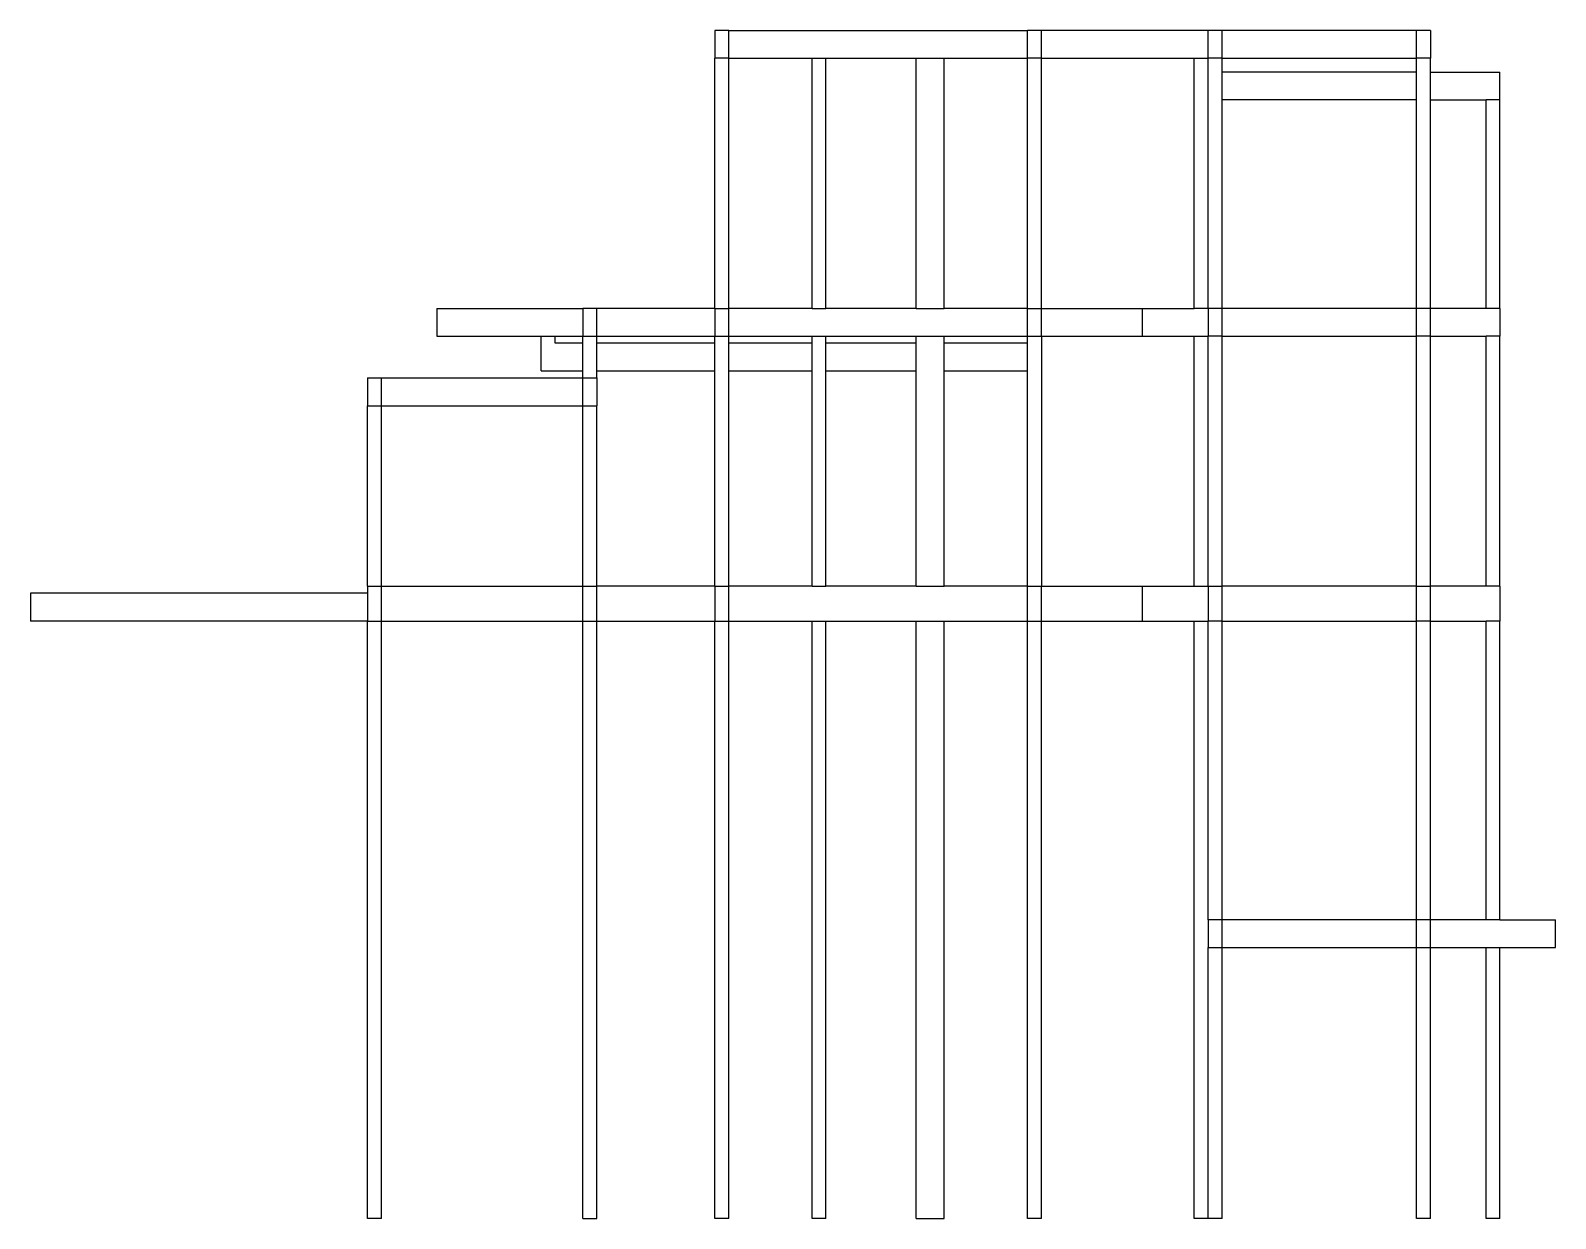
# Model space of a CAD drawing. Extents: x -11.4 to 10.5, y -8.8 to 8.3.
import ezdxf

# ---------------------------------------------------------------- set-up
doc = ezdxf.new("R2010")
doc.units = 0
doc.layers.get('0').update_dxf_attribs({"linetype": 'CONTINUOUS'})

msp = doc.modelspace()

# ---------------------------------------------------------------- linework, layer by layer
for p, q in [((-1.58, 8.341), (-1.58, 7.941)), ((-1.38, 8.341), (-1.58, 8.341)), ((-1.38, 7.941), (-1.38, 8.341)), ((-1.38, 8.341), (2.92, 8.341)), ((3.12, 8.341), (2.92, 8.341)), ((2.92, 7.941), (2.92, 8.341)), ((3.12, 7.941), (3.12, 8.341)), ((5.52, 8.341), (3.12, 8.341)), ((5.72, 8.341), (5.52, 8.341)), ((5.52, 7.941), (5.52, 8.341)), ((8.52, 8.341), (5.72, 8.341)), ((5.72, 7.941), (5.72, 8.341)), ((8.72, 8.341), (8.52, 8.341)), ((8.52, 7.941), (8.52, 8.341)), ((8.72, 8.341), (8.72, 7.941)), ((-1.38, 7.941), (-1.58, 7.941)), ((-1.58, 4.341), (-1.58, 7.941)), ((-1.38, 4.341), (-1.38, 7.941)), ((-1.38, 7.941), (-0.18, 7.941)), ((-0.18, 4.341), (-0.18, 7.941)), ((-0.18, 7.941), (0.02, 7.941)), ((0.02, 4.341), (0.02, 7.941)), ((0.02, 7.941), (1.32, 7.941)), ((1.32, 4.341), (1.32, 7.941)), ((1.32, 7.941), (1.72, 7.941)), ((1.72, 4.341), (1.72, 7.941)), ((1.72, 7.941), (2.92, 7.941)), ((3.12, 7.941), (2.92, 7.941)), ((2.92, 4.341), (2.92, 7.941)), ((3.12, 4.341), (3.12, 7.941)), ((3.12, 7.941), (5.32, 7.941)), ((5.32, 4.341), (5.32, 7.941)), ((5.32, 7.941), (5.52, 7.941)), ((5.72, 7.941), (5.52, 7.941)), ((5.52, 4.341), (5.52, 7.941)), ((5.72, 7.941), (8.52, 7.941)), ((5.72, 7.741), (5.72, 7.941)), ((8.72, 7.941), (8.52, 7.941)), ((8.52, 7.741), (8.52, 7.941)), ((8.72, 7.741), (8.72, 7.941)), ((8.52, 7.741), (5.72, 7.741)), ((5.72, 7.341), (5.72, 7.741)), ((8.52, 7.341), (8.52, 7.741)), ((8.72, 7.341), (8.72, 7.741)), ((8.72, 7.741), (9.72, 7.741)), ((9.72, 7.341), (9.72, 7.741)), ((8.52, 7.341), (5.72, 7.341)), ((5.72, 4.341), (5.72, 7.341)), ((8.52, 4.341), (8.52, 7.341)), ((8.72, 7.341), (9.52, 7.341)), ((8.72, 4.341), (8.72, 7.341)), ((9.52, 4.341), (9.52, 7.341)), ((9.72, 7.341), (9.52, 7.341)), ((9.72, 4.341), (9.72, 7.341)), ((-5.58, 4.341), (-5.58, 3.941)), ((-5.58, 4.341), (-3.48, 4.341)), ((-3.28, 4.341), (-3.48, 4.341)), ((-3.48, 4.341), (-3.48, 3.941)), ((-1.58, 4.341), (-3.28, 4.341)), ((-3.28, 3.941), (-3.28, 4.341)), ((-1.58, 4.341), (-1.58, 3.941)), ((-1.58, 4.341), (-1.38, 4.341)), ((-0.18, 4.341), (-1.38, 4.341)), ((-1.38, 3.941), (-1.38, 4.341)), ((-0.18, 4.341), (0.02, 4.341)), ((1.32, 4.341), (0.02, 4.341)), ((1.32, 4.341), (1.72, 4.341)), ((2.92, 4.341), (1.72, 4.341)), ((2.92, 4.341), (3.12, 4.341)), ((2.92, 3.941), (2.92, 4.341)), ((3.12, 3.941), (3.12, 4.341)), ((3.12, 4.341), (4.57, 4.341)), ((4.57, 4.341), (4.57, 3.941)), ((4.57, 4.341), (5.32, 4.341)), ((5.52, 4.341), (5.32, 4.341)), ((5.52, 4.341), (5.52, 3.941)), ((5.72, 4.341), (5.52, 4.341)), ((8.52, 4.341), (5.72, 4.341)), ((5.72, 3.941), (5.72, 4.341)), ((8.72, 4.341), (8.52, 4.341)), ((8.52, 3.941), (8.52, 4.341)), ((9.52, 4.341), (8.72, 4.341)), ((8.72, 3.941), (8.72, 4.341)), ((9.72, 4.341), (9.52, 4.341)), ((9.72, 4.341), (9.72, 3.941)), ((-5.58, 3.941), (-4.08, 3.941)), ((-4.08, 3.941), (-3.88, 3.941)), ((-4.08, 3.441), (-4.08, 3.941)), ((-3.88, 3.941), (-3.48, 3.941)), ((-3.88, 3.841), (-3.88, 3.941)), ((-3.48, 3.841), (-3.88, 3.841)), ((-3.48, 3.941), (-3.28, 3.941)), ((-3.48, 3.841), (-3.48, 3.941)), ((-3.48, 3.441), (-3.48, 3.841)), ((-3.28, 3.841), (-3.28, 3.941)), ((-3.28, 3.941), (-1.58, 3.941)), ((-1.58, 3.841), (-3.28, 3.841)), ((-3.28, 3.441), (-3.28, 3.841)), ((-1.58, 3.941), (-1.38, 3.941)), ((-1.58, 3.841), (-1.58, 3.941)), ((-1.58, 3.441), (-1.58, 3.841)), ((-1.38, 3.941), (-0.18, 3.941)), ((-1.38, 3.841), (-1.38, 3.941)), ((-0.18, 3.841), (-1.38, 3.841)), ((-1.38, 3.441), (-1.38, 3.841)), ((-0.18, 3.941), (0.02, 3.941)), ((-0.18, 3.841), (-0.18, 3.941)), ((-0.18, 3.441), (-0.18, 3.841)), ((0.02, 3.841), (0.02, 3.941)), ((0.02, 3.941), (1.32, 3.941)), ((1.32, 3.841), (0.02, 3.841)), ((0.02, 3.441), (0.02, 3.841)), ((1.32, 3.841), (1.32, 3.941)), ((1.32, 3.941), (1.72, 3.941)), ((1.32, 3.441), (1.32, 3.841)), ((1.72, 3.941), (2.92, 3.941)), ((1.72, 3.841), (1.72, 3.941)), ((2.92, 3.841), (1.72, 3.841)), ((1.72, 3.441), (1.72, 3.841)), ((2.92, 3.841), (2.92, 3.941)), ((2.92, 3.941), (3.12, 3.941)), ((2.92, 3.441), (2.92, 3.841)), ((3.12, 3.941), (3.12, 0.341)), ((3.12, 3.941), (4.57, 3.941)), ((4.57, 3.941), (5.32, 3.941)), ((5.32, 0.341), (5.32, 3.941)), ((5.32, 3.941), (5.52, 3.941)), ((5.72, 3.941), (5.52, 3.941)), ((5.52, 0.341), (5.52, 3.941)), ((5.72, 0.341), (5.72, 3.941)), ((5.72, 3.941), (8.52, 3.941)), ((8.72, 3.941), (8.52, 3.941)), ((8.52, 0.341), (8.52, 3.941)), ((8.72, 0.341), (8.72, 3.941)), ((8.72, 3.941), (9.52, 3.941)), ((9.52, 0.341), (9.52, 3.941)), ((9.72, 3.941), (9.52, 3.941)), ((9.72, 0.341), (9.72, 3.941)), ((-6.58, 3.341), (-6.58, 2.941)), ((-6.58, 3.341), (-6.38, 3.341)), ((-6.38, 3.341), (-3.48, 3.341)), ((-6.38, 2.941), (-6.38, 3.341)), ((-4.08, 3.441), (-3.48, 3.441)), ((-3.48, 3.341), (-3.48, 3.441)), ((-3.48, 3.341), (-3.28, 3.341)), ((-3.48, 2.941), (-3.48, 3.341)), ((-3.28, 3.441), (-1.58, 3.441)), ((-3.28, 3.341), (-3.28, 3.441)), ((-3.28, 3.341), (-3.28, 2.941)), ((-1.58, 0.341), (-1.58, 3.441)), ((-1.38, 3.441), (-0.18, 3.441)), ((-1.38, 0.341), (-1.38, 3.441)), ((-0.18, 0.341), (-0.18, 3.441)), ((0.02, 0.341), (0.02, 3.441)), ((0.02, 3.441), (1.32, 3.441)), ((1.32, 0.341), (1.32, 3.441)), ((1.72, 0.341), (1.72, 3.441)), ((1.72, 3.441), (2.92, 3.441)), ((2.92, 0.341), (2.92, 3.441)), ((-6.58, 2.941), (-6.38, 2.941)), ((-6.58, 0.341), (-6.58, 2.941)), ((-6.38, 2.941), (-3.48, 2.941)), ((-6.38, 0.341), (-6.38, 2.941)), ((-3.48, 2.941), (-3.28, 2.941)), ((-3.48, 0.341), (-3.48, 2.941)), ((-3.28, 0.341), (-3.28, 2.941)), ((-11.43, 0.241), (-11.43, -0.159)), ((-6.58, 0.241), (-11.43, 0.241)), ((-6.58, 0.341), (-6.58, 0.241)), ((-6.58, 0.341), (-6.38, 0.341)), ((-6.58, 0.241), (-6.58, -0.159)), ((-6.38, -0.159), (-6.38, 0.341)), ((-6.38, 0.341), (-3.48, 0.341)), ((-3.48, -0.159), (-3.48, 0.341)), ((-3.48, 0.341), (-3.28, 0.341)), ((-1.58, 0.341), (-3.28, 0.341)), ((-3.28, -0.159), (-3.28, 0.341)), ((-1.58, 0.341), (-1.58, -0.159)), ((-1.58, 0.341), (-1.38, 0.341)), ((-0.18, 0.341), (-1.38, 0.341)), ((-1.38, -0.159), (-1.38, 0.341)), ((-0.18, 0.341), (0.02, 0.341)), ((1.32, 0.341), (0.02, 0.341)), ((1.32, 0.341), (1.72, 0.341)), ((2.92, 0.341), (1.72, 0.341)), ((2.92, -0.159), (2.92, 0.341)), ((2.92, 0.341), (3.12, 0.341)), ((3.12, -0.159), (3.12, 0.341)), ((3.12, 0.341), (4.57, 0.341)), ((4.57, 0.341), (4.57, -0.159)), ((4.57, 0.341), (5.32, 0.341)), ((5.32, 0.341), (5.52, 0.341)), ((5.52, 0.341), (5.52, -0.159)), ((5.52, 0.341), (5.72, 0.341)), ((8.52, 0.341), (5.72, 0.341)), ((5.72, -0.159), (5.72, 0.341)), ((8.52, 0.341), (8.72, 0.341)), ((8.52, -0.159), (8.52, 0.341)), ((9.52, 0.341), (8.72, 0.341)), ((8.72, -0.159), (8.72, 0.341)), ((9.72, 0.341), (9.52, 0.341)), ((9.72, 0.341), (9.72, -0.159)), ((-6.58, -0.159), (-11.43, -0.159)), ((-6.58, -0.159), (-6.38, -0.159)), ((-6.58, -8.759), (-6.58, -0.159)), ((-6.38, -8.759), (-6.38, -0.159)), ((-6.38, -0.159), (-3.48, -0.159)), ((-3.48, -8.759), (-3.48, -0.159)), ((-3.48, -0.159), (-3.28, -0.159)), ((-3.28, -0.159), (-1.58, -0.159)), ((-3.28, -8.759), (-3.28, -0.159)), ((-1.58, -0.159), (-1.38, -0.159)), ((-1.58, -8.759), (-1.58, -0.159)), ((-1.38, -0.159), (-0.18, -0.159)), ((-1.38, -8.759), (-1.38, -0.159)), ((-0.18, -8.759), (-0.18, -0.159)), ((-0.18, -0.159), (0.02, -0.159)), ((0.02, -0.159), (1.32, -0.159)), ((0.02, -8.759), (0.02, -0.159)), ((1.32, -8.759), (1.32, -0.159)), ((1.32, -0.159), (1.72, -0.159)), ((1.72, -0.159), (2.92, -0.159)), ((1.72, -8.759), (1.72, -0.159)), ((2.92, -8.759), (2.92, -0.159)), ((2.92, -0.159), (3.12, -0.159)), ((3.12, -8.759), (3.12, -0.159)), ((3.12, -0.159), (4.57, -0.159)), ((4.57, -0.159), (5.32, -0.159)), ((5.32, -8.759), (5.32, -0.159)), ((5.32, -0.159), (5.52, -0.159)), ((5.72, -0.159), (5.52, -0.159)), ((5.52, -4.459), (5.52, -0.159)), ((5.72, -0.159), (8.52, -0.159)), ((5.72, -4.459), (5.72, -0.159)), ((8.72, -0.159), (8.52, -0.159)), ((8.52, -4.459), (8.52, -0.159)), ((8.72, -0.159), (9.52, -0.159)), ((8.72, -4.459), (8.72, -0.159)), ((9.52, -4.459), (9.52, -0.159)), ((9.72, -0.159), (9.52, -0.159)), ((9.72, -4.459), (9.72, -0.159)), ((5.52, -4.459), (5.52, -4.859)), ((5.72, -4.459), (5.52, -4.459)), ((8.52, -4.459), (5.72, -4.459)), ((5.72, -4.859), (5.72, -4.459)), ((8.72, -4.459), (8.52, -4.459)), ((8.52, -4.859), (8.52, -4.459)), ((9.52, -4.459), (8.72, -4.459)), ((8.72, -4.859), (8.72, -4.459)), ((9.72, -4.459), (9.52, -4.459)), ((9.72, -4.459), (10.52, -4.459)), ((10.52, -4.859), (10.52, -4.459)), ((5.52, -4.859), (5.72, -4.859)), ((5.52, -8.759), (5.52, -4.859)), ((5.72, -4.859), (8.52, -4.859)), ((5.72, -8.759), (5.72, -4.859)), ((8.52, -8.759), (8.52, -4.859)), ((8.52, -4.859), (8.72, -4.859)), ((8.72, -4.859), (9.52, -4.859)), ((8.72, -8.759), (8.72, -4.859)), ((9.52, -8.759), (9.52, -4.859)), ((9.52, -4.859), (9.72, -4.859)), ((9.72, -8.759), (9.72, -4.859)), ((9.72, -4.859), (10.52, -4.859)), ((-6.38, -8.759), (-6.58, -8.759)), ((-3.48, -8.759), (-3.28, -8.759)), ((-1.38, -8.759), (-1.58, -8.759)), ((0.02, -8.759), (-0.18, -8.759)), ((1.32, -8.759), (1.72, -8.759)), ((3.12, -8.759), (2.92, -8.759)), ((5.52, -8.759), (5.32, -8.759)), ((5.72, -8.759), (5.52, -8.759)), ((8.72, -8.759), (8.52, -8.759)), ((9.72, -8.759), (9.52, -8.759))]:
    msp.add_line(p, q)

doc.saveas('drawing.dxf')
